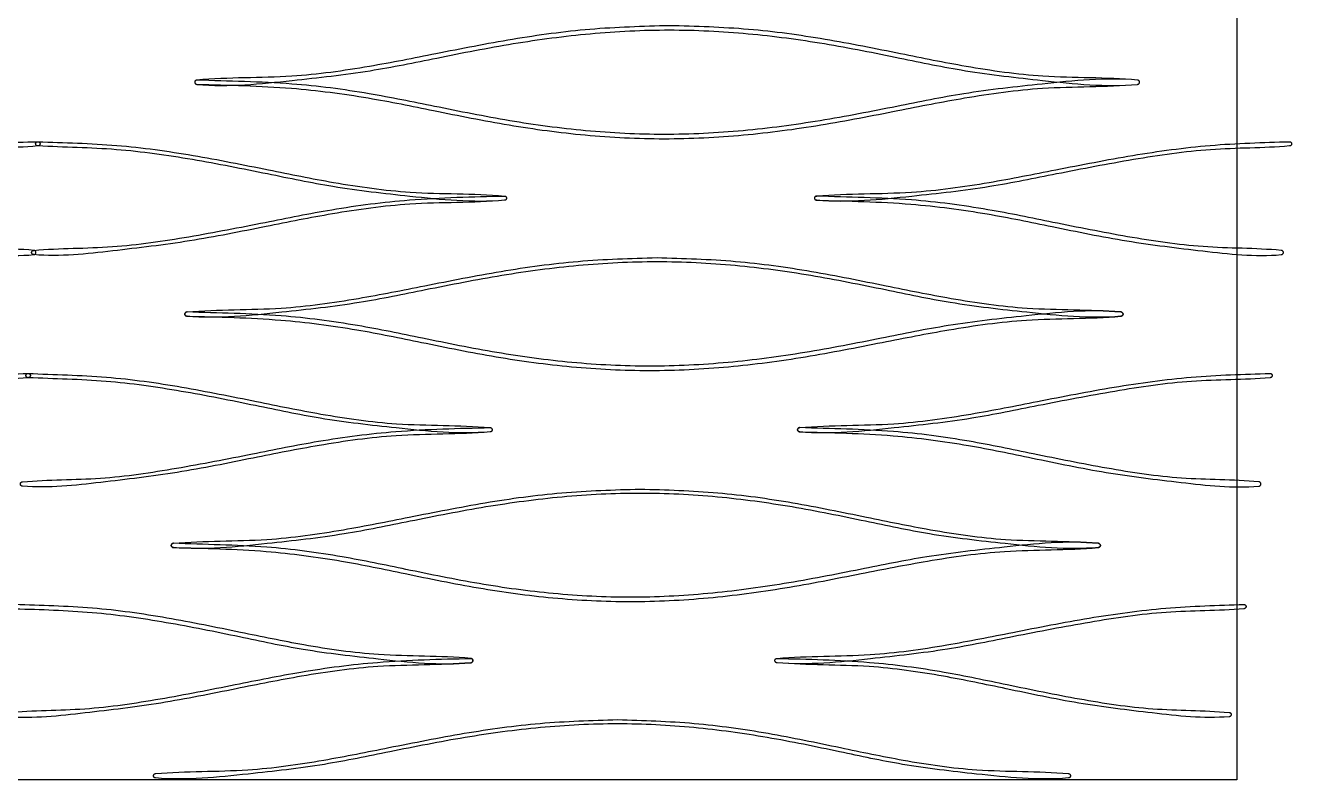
# Model space of a CAD drawing. Extents: x 63.6 to 147.6, y 158.4 to 204.5.
# Drawn here: x 126.1 to 147.01, y 158.35 to 170.82 of the extents above; entities that cross this region are included whole.
import ezdxf

# ---------------------------------------------------------------- set-up
doc = ezdxf.new("R2010")
doc.units = 0
doc.layers.add('Layer_1', color=7, linetype='CONTINUOUS')

msp = doc.modelspace()

# ---------------------------------------------------------------- linework, layer by layer
at = {"layer": 'Layer_1', "color": 1}
msp.add_lwpolyline([(64.286669, 204.408296), (146.107912, 204.408296), (146.107912, 158.365541), (64.286669, 158.365541), (64.286669, 204.408296)], close=True, dxfattribs=at)
at = {"layer": 'Layer_1', "color": 7}
for points in [[(136.736077, 170.814903), (136.736077, 170.814903), (136.735541, 170.814903)], [(128.929782, 169.916423), (128.929782, 169.916423)], [(126.302124, 168.899982), (126.302124, 168.899982)], [(126.305426, 168.899982), (126.305426, 168.899982)], [(146.978215, 168.899982), (146.978215, 168.899982)], [(134.010883, 168.002603), (134.010883, 168.002603)], [(139.166941, 168.002603), (139.166941, 168.002603)], [(136.531579, 166.986163), (136.531579, 166.986163)], [(128.7655, 166.088784), (128.7655, 166.088784)], [(126.141737, 165.073997), (126.141737, 165.073997)], [(126.145575, 165.073997), (126.145575, 165.073997)], [(146.657957, 165.073997), (146.657957, 165.073997)], [(133.773308, 164.179373), (133.773308, 164.179373)], [(138.88582, 164.179373), (138.88582, 164.179373)], [(136.251558, 163.165137), (136.251558, 163.165137)], [(128.541162, 162.269964), (128.540626, 162.269964)], [(146.225254, 161.260137), (146.225254, 161.260137)], [(133.455243, 160.368822), (133.455243, 160.368822)], [(138.513766, 160.368822), (138.513766, 160.368822)], [(135.88004, 159.358444), (135.88004, 159.358444)]]:
    msp.add_lwpolyline(points, close=True, dxfattribs=at)
for points, knots in [([(136.735541, 170.814903), (136.297468, 170.802204), (135.430331, 170.777067), (134.143565, 170.599904), (132.935334, 170.361766), (131.727271, 170.1211), (130.408653, 169.935014), (129.455255, 169.963034), (128.92064, 169.915316), (128.909654, 169.908864), (128.901471, 169.899319), (128.897126, 169.887447), (128.897126, 169.874842), (128.901471, 169.862971), (128.909654, 169.853426), (128.92064, 169.846975), (129.457303, 169.79894), (130.414511, 169.900065), (131.737922, 170.043844), (132.947803, 170.293682), (134.154448, 170.530791), (135.436607, 170.701062), (136.734409, 170.766109), (138.027858, 170.70157), (139.297632, 170.531345), (140.487724, 170.293656), (141.681157, 170.043362), (142.993101, 169.899475), (143.944363, 169.799092), (144.479321, 169.846975), (144.490308, 169.853426), (144.49849, 169.862971), (144.502835, 169.874842), (144.502835, 169.887447), (144.49849, 169.899319), (144.490308, 169.908864), (144.479321, 169.915316), (143.946412, 169.962883), (142.998959, 169.934781), (141.691809, 170.120489), (140.500142, 170.3618), (139.308325, 170.6005), (138.033758, 170.777489), (137.17254, 170.802319), (136.736077, 170.814903)], [0, 0, 0, 0, 1.313909, 2.600797, 3.890492, 5.007756, 6.298958, 7.867629, 7.880051, 7.892293, 7.904716, 7.917138, 7.92938, 7.941803, 7.954226, 7.966467, 7.97889, 9.553666, 10.850259, 11.970407, 13.257226, 14.539372, 15.847046, 17.149741, 18.418695, 19.686674, 20.79046, 22.074172, 23.643869, 23.656292, 23.668534, 23.680956, 23.693379, 23.705621, 23.718043, 23.730466, 23.742708, 23.75513, 25.31872, 26.597043, 27.697948, 28.968964, 30.242902, 31.551958, 31.551958, 31.551958, 31.551958]), ([(128.929782, 169.916423), (128.923611, 169.915153), (128.911451, 169.912651), (128.898639, 169.89797), (128.894523, 169.879371), (128.900401, 169.861252), (128.914561, 169.847866), (128.926904, 169.84654), (128.933169, 169.845867)], [0, 0, 0, 0, 0.018464, 0.036381, 0.054845, 0.073309, 0.091225, 0.109689, 0.109689, 0.109689, 0.109689]), ([(128.933169, 169.845867), (129.454552, 169.834705), (130.402062, 169.81442), (131.707056, 169.645488), (132.897131, 169.402021), (134.085259, 169.162442), (135.355416, 168.992185), (136.650954, 168.927056), (137.952659, 168.992823), (139.240438, 169.162994), (140.452209, 169.402854), (141.665381, 169.641873), (142.988213, 169.827424), (143.943997, 169.799186), (144.4794, 169.846974), (144.490387, 169.853426), (144.498569, 169.862971), (144.502914, 169.874842), (144.502914, 169.887447), (144.498569, 169.899319), (144.490387, 169.908864), (144.4794, 169.915315), (143.941993, 169.963416), (142.982514, 169.862116), (141.655093, 169.718857), (140.440281, 169.469943), (139.230081, 169.233237), (137.946886, 169.063009), (136.650994, 168.997768), (135.36135, 169.062537), (134.095961, 169.232041), (132.90952, 169.471535), (131.717664, 169.714394), (130.40816, 169.888061), (129.455638, 169.896339), (128.93204, 169.916466), (128.93091, 169.916466), (128.930158, 169.916437), (128.929782, 169.916423)], [0, 0, 0, 0, 1.5635, 2.84135, 3.940407, 5.207525, 6.4767, 7.781295, 9.093136, 10.380925, 11.674978, 12.797342, 14.093423, 15.664444, 15.676866, 15.689108, 15.701531, 15.713953, 15.726195, 15.738618, 15.75104, 15.763282, 15.775705, 17.352699, 18.653944, 19.779065, 21.070213, 22.35331, 23.658843, 24.957009, 26.221251, 27.485274, 28.587243, 29.870517, 31.440127, 31.441257, 31.442386, 31.443515, 31.443515, 31.443515, 31.443515]), ([(126.305426, 168.899982), (125.868661, 168.887276), (125.004293, 168.862131), (123.721965, 168.684814), (122.518412, 168.446797), (121.315183, 168.206657), (120.001697, 168.021124), (119.051893, 168.049044), (118.519199, 168.001496), (118.508212, 167.995044), (118.50003, 167.9855), (118.495685, 167.973628), (118.495685, 167.961023), (118.50003, 167.949151), (118.508212, 167.939606), (118.519199, 167.933155), (119.053949, 167.88529), (120.00759, 167.986247), (121.325813, 168.129522), (122.530862, 168.380381), (123.732339, 168.611394), (125.011471, 168.803748), (125.872211, 168.790746), (126.317869, 168.830534), (126.328856, 168.836986), (126.337038, 168.84653), (126.341383, 168.858402), (126.341383, 168.871007), (126.337038, 168.882879), (126.328856, 168.892423), (126.317869, 168.898877), (126.309594, 168.899612), (126.305426, 168.899982)], [0, 0, 0, 0, 1.309982, 2.592483, 3.87734, 4.990007, 6.276094, 7.839042, 7.851465, 7.863707, 7.876129, 7.888552, 7.900794, 7.913217, 7.925639, 7.937881, 7.950304, 9.51938, 10.810885, 11.926425, 13.208232, 14.485794, 15.789336, 15.801758, 15.814, 15.826423, 15.838845, 15.851087, 15.86351, 15.875932, 15.888174, 15.900597, 15.900597, 15.900597, 15.900597]), ([(126.302124, 168.899982), (126.298019, 168.899364), (126.289868, 168.898135), (126.279354, 168.891123), (126.271761, 168.881228), (126.268058, 168.869248), (126.268657, 168.856758), (126.273491, 168.845187), (126.281996, 168.836065), (126.293134, 168.830092), (126.738165, 168.806106), (127.59176, 168.797126), (128.859789, 168.613793), (130.045539, 168.379939), (131.235065, 168.129188), (132.542365, 167.985648), (133.490324, 167.885438), (134.023411, 167.933155), (134.034398, 167.939606), (134.04258, 167.949151), (134.046925, 167.961023), (134.046925, 167.973628), (134.04258, 167.9855), (134.034398, 167.995044), (134.023411, 168.001496), (133.492379, 168.048896), (132.548259, 168.020923), (131.245691, 168.206039), (130.058026, 168.446952), (128.869996, 168.684858), (127.599542, 168.864285), (126.739906, 168.883286), (126.304382, 168.900026), (126.303252, 168.900026), (126.3025, 168.899997), (126.302124, 168.899982)], [0, 0, 0, 0, 0.012327, 0.024477, 0.036803, 0.04913, 0.06128, 0.073606, 0.085933, 0.098083, 0.110409, 1.409194, 2.67441, 3.938468, 5.038509, 6.317805, 7.881924, 7.894346, 7.906588, 7.919011, 7.931433, 7.943675, 7.956098, 7.968521, 7.980762, 7.993185, 9.551181, 10.825058, 11.922195, 13.18936, 14.459503, 15.76471, 15.76584, 15.766969, 15.768098, 15.768098, 15.768098, 15.768098]), ([(146.978215, 168.899982), (146.540717, 168.887235), (145.673538, 168.861967), (144.385377, 168.684542), (143.173984, 168.446801), (141.963063, 168.20696), (140.644311, 168.021222), (139.691826, 168.049112), (139.158364, 168.001496), (139.147378, 167.995044), (139.139195, 167.9855), (139.13485, 167.973628), (139.13485, 167.961023), (139.139195, 167.949151), (139.147378, 167.939606), (139.158364, 167.933155), (139.693835, 167.885226), (140.650027, 167.986493), (141.973339, 168.129773), (143.185989, 168.380446), (144.395393, 168.611107), (145.680549, 168.803632), (146.544213, 168.790676), (146.990658, 168.830534), (147.001645, 168.836986), (147.009827, 168.84653), (147.014172, 168.858402), (147.014172, 168.871007), (147.009827, 168.882879), (147.001645, 168.892423), (146.990658, 168.898877), (146.982383, 168.899612), (146.978215, 168.899982)], [0, 0, 0, 0, 1.312189, 2.600933, 3.894793, 5.015143, 6.307033, 7.872271, 7.884693, 7.896935, 7.909358, 7.921781, 7.934022, 7.946445, 7.958868, 7.971109, 7.983532, 9.554756, 10.851813, 11.974905, 13.265846, 14.549906, 15.855792, 15.868215, 15.880457, 15.892879, 15.905302, 15.917544, 15.929967, 15.942389, 15.954631, 15.967054, 15.967054, 15.967054, 15.967054]), ([(118.531727, 167.932048), (119.051652, 167.92088), (119.997157, 167.900571), (121.300075, 167.73087), (122.489762, 167.488624), (123.677262, 167.243598), (124.947647, 167.095208), (125.804597, 166.995869), (126.2496, 167.035776), (126.260587, 167.042227), (126.268769, 167.051772), (126.273114, 167.063644), (126.273114, 167.076249), (126.268769, 167.08812), (126.260587, 167.097665), (126.2496, 167.104117), (125.806807, 167.14365), (124.953766, 167.130902), (123.688335, 167.322433), (122.502608, 167.556063), (121.31104, 167.800412), (120.003434, 167.97395), (119.052783, 167.982574), (118.530599, 168.002647), (118.529469, 168.002647), (118.528717, 168.002618), (118.528341, 168.002603)], [0, 0, 0, 0, 1.559114, 2.835316, 3.934456, 5.201816, 6.469872, 7.77146, 7.783882, 7.796124, 7.808547, 7.820969, 7.833211, 7.845634, 7.858057, 7.870298, 7.882721, 9.177722, 10.440589, 11.704736, 12.806925, 14.088806, 15.65417, 15.6553, 15.656429, 15.657558, 15.657558, 15.657558, 15.657558]), ([(134.010883, 168.002603), (133.487221, 167.991176), (132.532017, 167.970331), (131.213244, 167.800552), (130.006132, 167.555848), (128.804725, 167.323066), (127.527624, 167.131111), (126.668965, 167.143784), (126.224656, 167.104117), (126.213669, 167.097665), (126.205487, 167.08812), (126.201142, 167.076249), (126.201142, 167.063644), (126.205487, 167.051772), (126.213669, 167.042227), (126.224656, 167.035776), (126.671131, 166.995738), (127.533577, 167.095841), (128.815428, 167.243802), (130.018595, 167.489509), (131.223649, 167.727554), (132.539117, 167.91363), (133.490206, 167.885569), (134.023326, 167.933155), (134.034313, 167.939606), (134.042495, 167.949151), (134.04684, 167.961023), (134.04684, 167.973628), (134.042495, 167.9855), (134.034313, 167.995044), (134.023326, 168.001497), (134.015051, 168.002233), (134.010883, 168.002603)], [0, 0, 0, 0, 1.570341, 2.864439, 3.982129, 5.264143, 6.539473, 7.838993, 7.851416, 7.863658, 7.87608, 7.888503, 7.900745, 7.913167, 7.92559, 7.937832, 7.950254, 9.256228, 10.536499, 11.821575, 12.93636, 14.22504, 15.789258, 15.80168, 15.813922, 15.826345, 15.838767, 15.851009, 15.863432, 15.875855, 15.888096, 15.900519, 15.900519, 15.900519, 15.900519]), ([(139.166941, 168.002603), (139.16284, 168.001952), (139.154695, 168.000658), (139.144233, 167.993558), (139.136717, 167.9836), (139.133107, 167.971585), (139.133806, 167.959095), (139.138735, 167.947558), (139.147316, 167.938501), (139.158506, 167.932614), (139.166744, 167.932237), (139.170893, 167.932048)], [0, 0, 0, 0, 0.012332, 0.024487, 0.036819, 0.049151, 0.061306, 0.073638, 0.08597, 0.098125, 0.110457, 0.110457, 0.110457, 0.110457]), ([(139.170893, 167.932048), (139.690003, 167.920925), (140.63267, 167.900728), (141.930139, 167.731158), (143.112019, 167.48859), (144.291615, 167.243406), (145.555982, 167.094921), (146.40993, 166.995947), (146.854046, 167.035776), (146.865033, 167.042227), (146.873215, 167.051772), (146.87756, 167.063644), (146.87756, 167.076249), (146.873215, 167.08812), (146.865033, 167.097665), (146.854046, 167.104117), (146.41209, 167.143576), (145.561915, 167.130807), (144.302319, 167.322135), (143.124406, 167.556097), (141.94073, 167.800438), (140.638812, 167.975372), (139.690893, 167.979274), (139.169576, 168.002662), (139.168258, 168.002662), (139.16738, 168.002623), (139.166941, 168.002603)], [0, 0, 0, 0, 1.556664, 2.826792, 3.918108, 5.17659, 6.438211, 7.737157, 7.749579, 7.761821, 7.774244, 7.786666, 7.798908, 7.811331, 7.823753, 7.835995, 7.848418, 9.140925, 10.397623, 11.653014, 12.747253, 14.02279, 15.585564, 15.586881, 15.588199, 15.589517, 15.589517, 15.589517, 15.589517]), ([(136.531579, 166.986163), (136.096096, 166.9734), (135.233534, 166.948122), (133.95308, 166.770438), (132.750046, 166.532312), (131.547169, 166.292676), (130.235554, 166.107343), (129.287648, 166.135097), (128.756387, 166.087677), (128.7454, 166.081225), (128.737218, 166.07168), (128.732873, 166.059809), (128.732873, 166.047204), (128.737218, 166.035332), (128.7454, 166.025787), (128.756387, 166.019336), (129.289705, 165.971598), (130.241439, 166.072308), (131.557822, 166.215855), (132.762425, 166.464822), (133.963797, 166.701732), (135.239491, 166.872142), (136.529459, 166.937441), (137.813485, 166.872728), (139.072251, 166.70251), (140.250519, 166.464849), (141.431896, 166.215144), (142.73191, 166.071492), (143.675119, 165.971822), (144.205918, 166.019336), (144.216905, 166.025787), (144.225087, 166.035332), (144.229432, 166.047204), (144.229432, 166.059809), (144.225087, 166.07168), (144.216905, 166.081225), (144.205918, 166.087677), (143.677175, 166.134873), (142.737793, 166.107034), (141.442555, 166.291785), (140.262891, 166.532409), (139.082955, 166.77126), (137.819415, 166.948602), (136.964952, 166.973523), (136.531579, 166.986163)], [0, 0, 0, 0, 1.306138, 2.587072, 3.871923, 4.984721, 6.269356, 7.828034, 7.840457, 7.852698, 7.865121, 7.877544, 7.889786, 7.902208, 7.914631, 7.926873, 7.939295, 9.504102, 10.794154, 11.909824, 13.191638, 14.467645, 15.767318, 17.06066, 18.318695, 19.574179, 20.66658, 21.9384, 23.495699, 23.508122, 23.520364, 23.532786, 23.545209, 23.557451, 23.569873, 23.582296, 23.594538, 23.606961, 25.158132, 26.424539, 27.514039, 28.772629, 30.03557, 31.335353, 31.335353, 31.335353, 31.335353]), ([(128.7655, 166.088784), (128.759329, 166.087514), (128.74717, 166.085012), (128.734357, 166.070331), (128.730241, 166.051732), (128.736119, 166.033613), (128.750279, 166.020227), (128.762623, 166.018901), (128.768887, 166.018228)], [0, 0, 0, 0, 0.018464, 0.036381, 0.054845, 0.073309, 0.091225, 0.109689, 0.109689, 0.109689, 0.109689]), ([(128.768887, 166.018228), (129.286241, 166.00709), (130.22576, 165.986862), (131.518844, 165.818083), (132.696398, 165.574957), (133.871648, 165.335867), (135.129132, 165.165959), (136.413773, 165.10113), (137.707054, 165.166855), (138.988934, 165.336637), (140.196715, 165.575817), (141.406047, 165.814166), (142.722941, 165.999583), (143.673834, 165.971835), (144.206, 166.019335), (144.216987, 166.025787), (144.225169, 166.035332), (144.229514, 166.047204), (144.229514, 166.059809), (144.225169, 166.07168), (144.216987, 166.081225), (144.206, 166.087676), (143.671778, 166.135494), (142.717054, 166.034402), (141.395386, 165.891147), (140.184317, 165.642937), (138.978194, 165.406887), (137.701084, 165.237036), (136.413764, 165.171842), (135.135075, 165.236317), (133.882351, 165.405474), (132.708774, 165.644465), (131.52944, 165.887007), (130.231855, 166.06045), (129.287329, 166.068855), (128.767759, 166.088827), (128.766629, 166.088827), (128.765877, 166.088798), (128.7655, 166.088784)], [0, 0, 0, 0, 1.551403, 2.817362, 3.904848, 5.158426, 6.414548, 7.707873, 9.011304, 10.293534, 11.583893, 12.703376, 13.994354, 15.555727, 15.568149, 15.580391, 15.592814, 15.605236, 15.617478, 15.629901, 15.642323, 15.654565, 15.666988, 17.234489, 18.530888, 19.653262, 20.940594, 22.217879, 23.514832, 24.801704, 26.052912, 27.303427, 28.393811, 29.665174, 31.222693, 31.223823, 31.224952, 31.226081, 31.226081, 31.226081, 31.226081]), ([(126.145575, 165.073997), (125.711879, 165.061344), (124.853091, 165.036288), (123.578632, 164.859783), (122.382109, 164.62251), (121.18643, 164.383006), (119.882352, 164.19798), (118.939668, 164.22544), (118.411165, 164.178266), (118.400178, 164.171814), (118.391996, 164.162269), (118.387651, 164.150397), (118.387651, 164.137792), (118.391996, 164.125921), (118.400178, 164.116376), (118.411165, 164.109925), (118.941724, 164.062432), (119.888248, 164.162854), (121.197073, 164.305914), (122.394569, 164.556071), (123.589014, 164.786388), (124.86026, 164.977815), (125.715449, 164.965036), (126.158019, 165.004549), (126.169005, 165.011001), (126.177188, 165.020545), (126.181533, 165.032417), (126.181533, 165.045022), (126.177188, 165.056894), (126.169005, 165.066438), (126.158018, 165.072892), (126.149743, 165.073627), (126.145575, 165.073997)], [0, 0, 0, 0, 1.300778, 2.575755, 3.85363, 4.959673, 6.236779, 7.787237, 7.79966, 7.811901, 7.824324, 7.836747, 7.848988, 7.861411, 7.873834, 7.886076, 7.898498, 9.455086, 10.737616, 11.846552, 13.121338, 14.391388, 15.685724, 15.698147, 15.710389, 15.722812, 15.735234, 15.747476, 15.759899, 15.772321, 15.784563, 15.796986, 15.796986, 15.796986, 15.796986]), ([(126.141737, 165.073997), (126.137635, 165.073346), (126.129491, 165.072052), (126.119028, 165.064953), (126.111512, 165.054994), (126.107902, 165.042979), (126.108602, 165.030489), (126.11353, 165.018952), (126.122112, 165.009895), (126.133301, 165.004008), (126.574716, 164.98378), (127.420122, 164.969803), (128.675606, 164.789374), (129.848252, 164.555478), (131.024525, 164.305425), (132.3186, 164.162053), (133.257498, 164.06263), (133.785836, 164.109925), (133.796823, 164.116376), (133.805005, 164.125921), (133.80935, 164.137792), (133.80935, 164.150397), (133.805005, 164.162269), (133.796823, 164.171814), (133.785836, 164.178266), (133.259603, 164.225239), (132.324678, 164.197706), (131.035512, 164.382148), (129.861198, 164.622723), (128.68615, 164.859697), (127.428194, 165.039785), (126.576206, 165.054684), (126.144372, 165.074056), (126.143053, 165.074056), (126.142176, 165.074017), (126.141737, 165.073997)], [0, 0, 0, 0, 0.012332, 0.024487, 0.036819, 0.049151, 0.061306, 0.073638, 0.08597, 0.098125, 0.110457, 1.397952, 2.650466, 3.900615, 4.988467, 6.254581, 7.804547, 7.81697, 7.829211, 7.841634, 7.854057, 7.866298, 7.878721, 7.891144, 7.903386, 7.915808, 9.4595, 10.719945, 11.804762, 13.058156, 14.315834, 15.60991, 15.611227, 15.612545, 15.613863, 15.613863, 15.613863, 15.613863]), ([(146.657957, 165.073997), (146.223274, 165.061288), (145.360719, 165.036069), (144.078433, 164.859418), (142.87128, 164.622474), (141.664884, 164.383385), (140.353147, 164.198125), (139.406412, 164.225549), (138.876678, 164.178266), (138.865692, 164.171814), (138.857509, 164.162269), (138.853164, 164.150397), (138.853164, 164.137792), (138.857509, 164.125921), (138.865692, 164.116376), (138.876678, 164.109925), (139.408426, 164.062326), (140.358872, 164.163224), (141.675166, 164.306212), (142.883288, 164.556116), (144.088454, 164.785994), (145.36773, 164.977661), (146.22679, 164.964943), (146.670401, 165.004549), (146.681388, 165.011001), (146.68957, 165.020545), (146.693915, 165.032417), (146.693915, 165.045022), (146.68957, 165.056894), (146.681388, 165.066438), (146.670401, 165.072892), (146.662125, 165.073627), (146.657957, 165.073997)], [0, 0, 0, 0, 1.303754, 2.587077, 3.877046, 4.993759, 6.279435, 7.83356, 7.845982, 7.858224, 7.870647, 7.883069, 7.895311, 7.907734, 7.920156, 7.932398, 7.944821, 9.504948, 10.795783, 11.915226, 13.202282, 14.48093, 15.77837, 15.790793, 15.803034, 15.815457, 15.82788, 15.840121, 15.852544, 15.864967, 15.877208, 15.889631, 15.889631, 15.889631, 15.889631]), ([(133.773308, 164.179373), (133.253615, 164.167951), (132.304974, 164.147102), (130.994673, 163.977687), (129.794432, 163.733869), (128.600327, 163.501606), (127.332255, 163.310177), (126.480122, 163.322438), (126.039434, 163.283094), (126.028447, 163.276642), (126.020265, 163.267097), (126.01592, 163.255225), (126.01592, 163.24262), (126.020265, 163.230749), (126.028447, 163.221203), (126.039434, 163.214753), (126.482345, 163.17503), (127.338407, 163.27467), (128.61142, 163.42238), (129.80737, 163.667483), (131.005456, 163.904705), (132.312253, 164.090293), (133.256677, 164.062699), (133.785751, 164.109924), (133.796738, 164.116376), (133.80492, 164.125921), (133.809266, 164.137792), (133.809266, 164.150397), (133.80492, 164.162269), (133.796738, 164.171814), (133.785751, 164.178267), (133.777476, 164.179002), (133.773308, 164.179373)], [0, 0, 0, 0, 1.558437, 2.844752, 3.956798, 5.231523, 6.497979, 7.786707, 7.79913, 7.811372, 7.823795, 7.836217, 7.848459, 7.860882, 7.873304, 7.885546, 7.897969, 9.193322, 10.464975, 11.742895, 12.851885, 14.132525, 15.684687, 15.697109, 15.709351, 15.721774, 15.734196, 15.746438, 15.758861, 15.771283, 15.783525, 15.795948, 15.795948, 15.795948, 15.795948]), ([(138.88582, 164.179373), (138.881715, 164.178754), (138.873564, 164.177525), (138.86305, 164.170513), (138.855458, 164.160619), (138.851754, 164.148638), (138.852353, 164.136148), (138.857188, 164.124577), (138.865693, 164.115455), (138.87683, 164.109482), (138.885061, 164.10904), (138.889207, 164.108817)], [0, 0, 0, 0, 0.012327, 0.024477, 0.036803, 0.04913, 0.06128, 0.073606, 0.085933, 0.098083, 0.110409, 0.110409, 0.110409, 0.110409]), ([(138.889207, 164.108817), (139.403543, 164.097751), (140.336684, 164.077673), (141.619874, 163.908628), (142.786405, 163.666571), (143.950134, 163.421751), (145.199092, 163.273424), (146.043426, 163.175321), (146.483068, 163.214753), (146.494054, 163.221203), (146.502237, 163.230749), (146.506582, 163.24262), (146.506582, 163.255225), (146.502237, 163.267097), (146.494054, 163.276642), (146.483068, 163.283094), (146.04559, 163.322154), (145.205026, 163.309742), (143.960841, 163.500377), (142.798786, 163.734035), (141.630478, 163.978175), (140.34278, 164.151007), (139.404629, 164.15956), (138.888078, 164.179416), (138.886948, 164.179416), (138.886196, 164.179387), (138.88582, 164.179373)], [0, 0, 0, 0, 1.542336, 2.798204, 3.875349, 5.116835, 6.362791, 7.648399, 7.660822, 7.673063, 7.685486, 7.697909, 7.71015, 7.722573, 7.734996, 7.747238, 7.75966, 9.03882, 10.279869, 11.518257, 12.598327, 13.859592, 15.408048, 15.409177, 15.410306, 15.411436, 15.411436, 15.411436, 15.411436]), ([(136.251558, 163.165137), (135.819466, 163.152419), (134.9629, 163.127209), (133.690705, 162.950292), (132.494782, 162.713059), (131.299768, 162.473917), (129.998495, 162.288741), (129.058525, 162.315854), (128.53202, 162.268858), (128.521034, 162.262406), (128.512851, 162.252861), (128.508506, 162.240989), (128.508506, 162.228384), (128.512851, 162.216512), (128.521034, 162.206967), (128.53202, 162.200516), (129.060641, 162.153196), (130.004585, 162.253448), (131.310816, 162.397124), (132.50764, 162.645529), (133.701798, 162.881581), (134.969045, 163.051242), (136.24836, 163.116294), (137.519275, 163.052058), (138.762671, 162.882602), (139.924798, 162.645546), (141.089688, 162.396141), (142.373539, 162.252315), (143.305865, 162.153497), (143.831093, 162.200516), (143.84208, 162.206967), (143.850262, 162.216512), (143.854607, 162.228384), (143.854607, 162.240989), (143.850262, 162.252861), (143.84208, 162.262406), (143.831093, 162.268858), (143.307975, 162.315554), (142.379613, 162.2883), (141.100723, 162.47268), (139.937633, 162.713175), (138.77374, 162.951378), (137.525383, 163.127873), (136.680468, 163.15259), (136.251558, 163.165137)], [0, 0, 0, 0, 1.295972, 2.569092, 3.847084, 4.953098, 6.227964, 7.772467, 7.784889, 7.797131, 7.809554, 7.821976, 7.834218, 7.846641, 7.859063, 7.871305, 7.883728, 9.434536, 10.715083, 11.824088, 13.098893, 14.366829, 15.656184, 16.935983, 18.178512, 19.416977, 20.494063, 21.749636, 23.290334, 23.302757, 23.314999, 23.327421, 23.339844, 23.352086, 23.364508, 23.376931, 23.389173, 23.401595, 24.936004, 26.185911, 27.259965, 28.501689, 29.749371, 31.035757, 31.035757, 31.035757, 31.035757]), ([(128.544577, 162.199409), (129.056439, 162.188366), (129.985209, 162.16833), (131.262539, 162.000599), (132.423687, 161.758485), (133.582177, 161.5201), (134.823197, 161.351171), (136.093331, 161.286852), (137.374658, 161.352328), (138.647339, 161.521213), (139.848342, 161.759382), (141.051317, 161.996324), (142.359542, 162.180746), (143.303439, 162.153409), (143.831186, 162.200516), (143.842173, 162.206968), (143.850355, 162.216512), (143.8547, 162.228384), (143.8547, 162.240989), (143.850355, 162.252861), (143.842173, 162.262406), (143.831186, 162.268857), (143.301427, 162.316278), (142.353833, 162.2158), (141.041019, 162.073277), (139.836405, 161.826481), (138.636963, 161.591451), (137.368866, 161.422521), (136.093415, 161.35756), (134.829321, 161.42153), (133.593251, 161.589705), (132.436572, 161.828093), (131.273674, 162.069282), (129.991889, 162.243111), (129.057879, 162.246959), (128.543797, 162.270023), (128.542478, 162.270023), (128.541601, 162.269984), (128.541162, 162.269964)], [0, 0, 0, 0, 1.534925, 2.785114, 3.857521, 5.093118, 6.332603, 7.611134, 8.902446, 10.175768, 11.459474, 12.573989, 13.857055, 15.40526, 15.417682, 15.429924, 15.442347, 15.454769, 15.467011, 15.479434, 15.491856, 15.504098, 15.516521, 17.070721, 18.358937, 19.476201, 20.757021, 22.02567, 23.310636, 24.582568, 25.81689, 27.04926, 28.124592, 29.380179, 30.921227, 30.922545, 30.923863, 30.92518, 30.92518, 30.92518, 30.92518]), ([(128.540626, 162.269964), (128.536524, 162.269313), (128.528379, 162.268019), (128.517917, 162.26092), (128.510401, 162.250961), (128.506791, 162.238946), (128.507491, 162.226456), (128.512419, 162.214919), (128.521, 162.205862), (128.53219, 162.199975), (128.540428, 162.199598), (128.544577, 162.199409)], [0, 0, 0, 0, 0.012332, 0.024487, 0.036819, 0.049151, 0.061306, 0.073638, 0.08597, 0.098125, 0.110457, 0.110457, 0.110457, 0.110457]), ([(125.929054, 161.189581), (126.353511, 161.177173), (127.190203, 161.152714), (128.42732, 160.97666), (129.583795, 160.742536), (130.742748, 160.493607), (132.019455, 160.350899), (132.946316, 160.25264), (133.468336, 160.299374), (133.479323, 160.305825), (133.487505, 160.31537), (133.49185, 160.327242), (133.49185, 160.339847), (133.487505, 160.351719), (133.479323, 160.361264), (133.468336, 160.367716), (132.948425, 160.414126), (132.025509, 160.38715), (130.753773, 160.570576), (129.596671, 160.810623), (128.438332, 161.04656), (127.196533, 161.226022), (126.354756, 161.241039), (125.927738, 161.260196), (125.926419, 161.260196), (125.925542, 161.260156), (125.925103, 161.260137)], [0, 0, 0, 0, 1.273029, 2.509405, 3.74196, 4.813841, 6.062532, 7.593668, 7.60609, 7.618332, 7.630755, 7.643177, 7.655419, 7.667842, 7.680264, 7.692506, 7.704929, 9.229777, 10.472853, 11.541726, 12.777494, 14.018992, 15.298607, 15.299924, 15.301242, 15.302559, 15.302559, 15.302559, 15.302559]), ([(146.225254, 161.260137), (145.794443, 161.247423), (144.93854, 161.222166), (143.665131, 161.045942), (142.464756, 160.810281), (141.26557, 160.572222), (139.964177, 160.387711), (139.025793, 160.41453), (138.501323, 160.367716), (138.490336, 160.361264), (138.482154, 160.351719), (138.477809, 160.339847), (138.477809, 160.327242), (138.482154, 160.31537), (138.490336, 160.305825), (138.501323, 160.299374), (139.027812, 160.252243), (139.969895, 160.35245), (141.275865, 160.494665), (142.476805, 160.743302), (143.675171, 160.972121), (144.945542, 161.163503), (145.797989, 161.15143), (146.237698, 161.190688), (146.248685, 161.19714), (146.256867, 161.206685), (146.261212, 161.218556), (146.261212, 161.231161), (146.256867, 161.243033), (146.248685, 161.252578), (146.237698, 161.259031), (146.229422, 161.259766), (146.225254, 161.260137)], [0, 0, 0, 0, 1.292144, 2.567133, 3.850529, 4.961479, 6.237671, 7.776108, 7.788531, 7.800773, 7.813195, 7.825618, 7.83786, 7.850282, 7.862705, 7.874947, 7.88737, 9.431825, 10.713135, 11.826778, 13.107302, 14.377658, 15.663469, 15.675892, 15.688133, 15.700556, 15.712979, 15.72522, 15.737643, 15.750066, 15.762308, 15.77473, 15.77473, 15.77473, 15.77473]), ([(133.455243, 160.368822), (132.941021, 160.357419), (132.001668, 160.336589), (130.703523, 160.167776), (129.513186, 159.924954), (128.328906, 159.694052), (127.072643, 159.503543), (126.229005, 159.515324), (125.793054, 159.476401), (125.782067, 159.469949), (125.773885, 159.460405), (125.76954, 159.448533), (125.76954, 159.435928), (125.773885, 159.424056), (125.782067, 159.414511), (125.793054, 159.408061), (126.231187, 159.368762), (127.078628, 159.467705), (128.339642, 159.6149), (129.525662, 159.858582), (130.713938, 160.09483), (132.008755, 160.279613), (132.944073, 160.252634), (133.467687, 160.299374), (133.478674, 160.305826), (133.486856, 160.31537), (133.491201, 160.327242), (133.491201, 160.339847), (133.486856, 160.351719), (133.478674, 160.361263), (133.467687, 160.367717), (133.459412, 160.368452), (133.455243, 160.368822)], [0, 0, 0, 0, 1.542028, 2.816892, 3.920412, 5.185418, 6.44039, 7.715, 7.727423, 7.739665, 7.752087, 7.76451, 7.776752, 7.789174, 7.801597, 7.813839, 7.826261, 9.107376, 10.367282, 11.635307, 12.735921, 14.005386, 15.541272, 15.553695, 15.565936, 15.578359, 15.590782, 15.603024, 15.615446, 15.627869, 15.640111, 15.652533, 15.652533, 15.652533, 15.652533]), ([(138.513766, 160.368822), (138.509598, 160.368452), (138.501323, 160.367717), (138.490336, 160.361263), (138.482154, 160.351719), (138.477809, 160.339847), (138.477809, 160.327242), (138.482154, 160.31537), (138.490336, 160.305826), (138.501323, 160.299374), (139.02055, 160.253023), (139.940703, 160.280199), (141.206239, 160.096471), (142.352553, 159.858416), (143.496406, 159.613739), (144.725877, 159.466168), (145.558009, 159.369143), (145.991857, 159.408061), (146.002844, 159.414511), (146.011026, 159.424056), (146.015371, 159.435928), (146.015371, 159.448533), (146.011026, 159.460405), (146.002844, 159.469949), (145.991857, 159.476401), (145.560276, 159.514937), (144.732189, 159.502943), (143.507842, 159.692495), (142.365916, 159.925033), (141.217387, 160.169304), (139.948104, 160.337448), (139.023735, 160.357667), (138.513766, 160.368822)], [0, 0, 0, 0, 0.012423, 0.024664, 0.037087, 0.04951, 0.061752, 0.074174, 0.086597, 0.098839, 0.111261, 1.634074, 2.870819, 3.929554, 5.1497, 6.376093, 7.644436, 7.656859, 7.669101, 7.681523, 7.693946, 7.706188, 7.71861, 7.731033, 7.743275, 7.755698, 9.017282, 10.238262, 11.455036, 12.516982, 13.759633, 15.288861, 15.288861, 15.288861, 15.288861]), ([(135.88004, 159.358444), (135.452673, 159.345764), (134.604668, 159.320602), (133.344439, 159.144458), (132.158735, 158.908635), (130.974405, 158.670446), (129.686596, 158.486069), (128.756917, 158.51247), (128.23659, 158.466023), (128.225603, 158.459571), (128.217421, 158.450026), (128.213076, 158.438155), (128.213076, 158.42555), (128.217421, 158.413678), (128.225603, 158.404133), (128.23659, 158.397682), (128.759037, 158.350909), (129.692674, 158.45033), (130.985458, 158.593296), (132.171629, 158.840477), (133.355547, 159.075327), (134.61081, 159.244511), (135.875866, 159.309552), (137.129867, 159.245603), (138.35381, 159.076669), (139.495641, 158.8405), (140.639855, 158.592002), (141.90318, 158.448836), (142.821476, 158.351311), (143.339408, 158.397682), (143.350395, 158.404133), (143.358577, 158.413678), (143.362922, 158.42555), (143.362922, 158.438155), (143.358577, 158.450026), (143.350395, 158.459571), (143.339408, 158.466023), (142.823591, 158.51207), (141.909242, 158.485483), (140.650898, 158.668826), (139.508511, 158.908783), (138.364889, 159.145889), (137.135964, 159.32149), (136.303256, 159.345992), (135.88004, 159.358444)], [0, 0, 0, 0, 1.281804, 2.54342, 3.811235, 4.908046, 6.170299, 7.696389, 7.708811, 7.721053, 7.733476, 7.745898, 7.75814, 7.770563, 7.782985, 7.795227, 7.80765, 9.340058, 10.60794, 11.707715, 12.972382, 14.228861, 15.504029, 16.766726, 17.989758, 19.206725, 20.264626, 21.499643, 23.018594, 23.031016, 23.043258, 23.055681, 23.068103, 23.080345, 23.092768, 23.10519, 23.117432, 23.129855, 24.642503, 25.871904, 26.926802, 28.147003, 29.375135, 30.644429, 30.644429, 30.644429, 30.644429])]:
    msp.add_open_spline(points, degree=3, knots=knots, dxfattribs=at)

doc.saveas('drawing.dxf')
